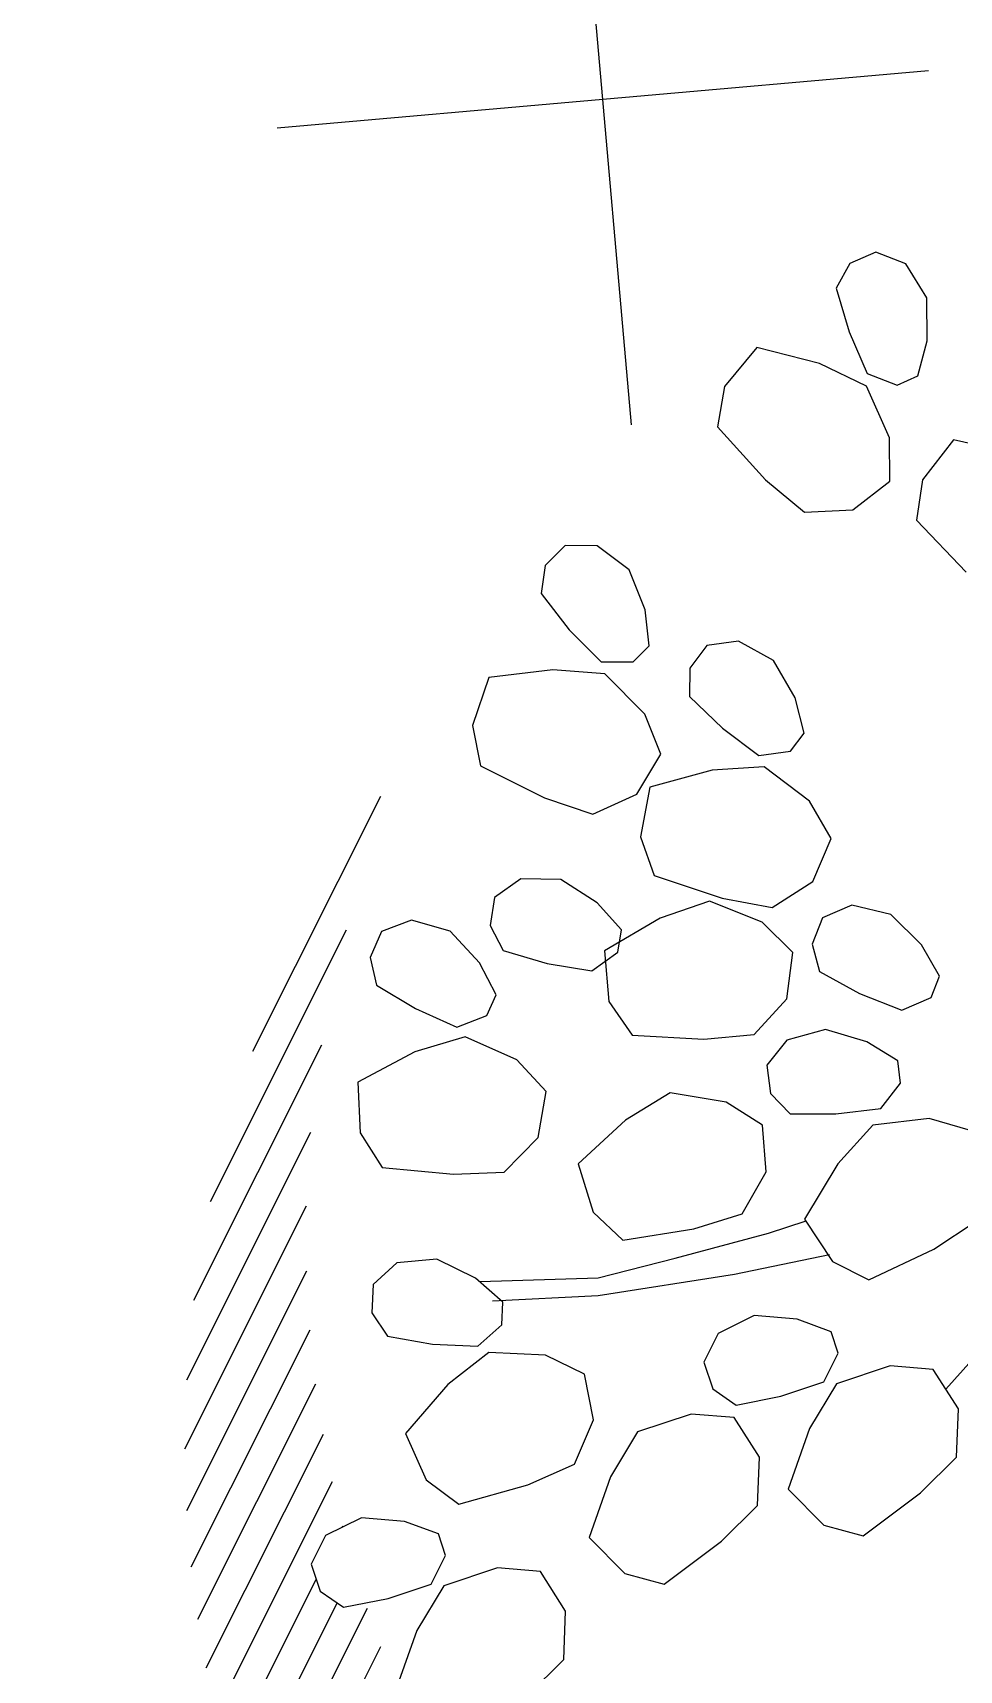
# Model space of a CAD drawing. Extents: x -809667 to 586099, y 3084146 to 3634412.
# Drawn here: x 381290.226 to 381290.811, y 3084300.678 to 3084301.712 of the extents above; entities that cross this region are included whole.
import ezdxf

# ---------------------------------------------------------------- set-up
doc = ezdxf.new("R2010")
doc.units = 0
doc.header["$LTSCALE"] = 0.5
doc.layers.get('0').update_dxf_attribs({"linetype": 'CONTINUOUS'})
doc.layers.add('文字', color=7, linetype='CONTINUOUS')

# ---------------------------------------------------------------- blocks, each defined once
blk = doc.blocks.new('紫薇')
at = {"color": 0}
for p, q in [((101.1993571445346, 461.4550648862496), (111.7120546940714, 470.1906092865393)), ((111.7120546940714, 470.1906092865393), (123.7378280051053, 469.0762572819367)), ((123.7378280051053, 469.0762572819367), (132.6893908167258, 460.9645068934187)), ((97.23307165876031, 444.8306442396715), (101.1993571445346, 461.4550648862496)), ((132.6893908167258, 460.9645068934187), (133.310397490859, 441.4875876819715)), ((149.4774254681543, 432.7072259811684), (172.6849523801357, 447.5486830389127)), ((172.6849523801357, 447.5486830389127), (191.0341188209131, 436.1386971874163)), ((102.8874050360173, 427.31473786477), (97.23307165876031, 444.8306442396715)), ((133.310397490859, 441.4875876819715), (131.5262467656285, 422.2335350187495)), ((191.0341188209131, 436.1386971874163), (199.3166252048686, 420.8066780688241)), ((111.3929303539917, 414.3894763467833), (102.8874050360173, 427.31473786477)), ((133.4853633455932, 417.1971535412595), (149.4774254681543, 432.7072259811684)), ((131.5262467656285, 422.2335350187495), (121.0135495932773, 413.4979946883395)), ((199.3166252048686, 420.8066780688241), (187.0197802558541, 392.8170848013833)), ((121.0135495932773, 413.4979946883395), (111.3929303539917, 414.3894763467833)), ((131.2551751285791, 393.1295897485688), (133.4853633455932, 417.1971535412595)), ((136.9095088820904, 375.613687443547), (131.2551751285791, 393.1295897485688)), ((187.0197802558541, 392.8170848013833), (175.615007343702, 374.454514070414)), ((263.9842554219067, 388.8358236858621), (276.9426965573803, 393.1838518688455)), ((276.9426965573803, 393.1838518688455), (287.7538458323106, 387.8005391834304)), ((254.2803709385917, 374.7668006801978), (263.9842554219067, 388.8358236858621)), ((287.7538458323106, 387.8005391834304), (293.1706273378804, 377.0028797490522)), ((81.91155225690454, 369.4980435194448), (105.5315966336057, 383.6737853558734)), ((105.5315966336057, 383.6737853558734), (123.5489974981174, 371.7468011481687)), ((123.5489974981174, 371.7468011481687), (131.3923153551295, 356.1855323286727)), ((155.7047124383971, 369.0172086553648), (136.9095088820904, 375.613687443547)), ((175.615007343702, 374.454514070414), (155.7047124383971, 369.0172086553648)), ((253.2254045847803, 356.3911236030981), (254.2803709385917, 374.7668006801978)), ((293.1706273378804, 377.0028797490522), (286.7138240663335, 358.6168599827215)), ((131.3923153551295, 356.1855323286727), (118.3047832641751, 328.5568112088367)), ((256.4874277338386, 341.2661260413006), (253.2254045847803, 356.3911236030981)), ((286.7138240663335, 358.6168599827215), (278.0947869978845, 341.3075001528487)), ((298.6172961974517, 344.5892124092206), (325.6190232317895, 350.0449332697317)), ((325.6190232317895, 350.0449332697317), (338.6073490707204, 332.7769548678771)), ((278.1022579669952, 335.9034997513518), (298.6172961974517, 344.5892124092206)), ((265.1363476840779, 336.9594756281003), (256.4874277338386, 341.2661260413006)), ((278.0947869978845, 341.3075001528487), (265.1363476840779, 336.9594756281003)), ((267.3284625420347, 314.2668017921969), (278.1022579669952, 335.9034997513518)), ((208.0656473506242, 318.6739686829969), (219.6648827316239, 331.2262800624594)), ((219.6648827316239, 331.2262800624594), (233.1086224699393, 333.6945603517815)), ((233.1086224699393, 333.6945603517815), (243.0480396812782, 326.8338760109618)), ((338.6073490707204, 332.7769548678771), (340.7919921306893, 315.488286412321)), ((243.0480396812782, 326.8338760109618), (246.8804222354665, 315.3777067093179)), ((204.4179439041764, 300.6331061320379), (208.0656473506242, 318.6739686829969)), ((246.8804222354665, 315.3777067093179), (237.8839038591832, 298.0919122984633)), ((340.7919921306893, 315.488286412321), (319.2145183999091, 293.8309007370844)), ((471.3169694686367, 230.5872365121613), (385.2805523837451, 316.6236535970238)), ((266.2734980098903, 295.8911283733323), (267.3284625420347, 314.2668017921969)), ((205.5042260969058, 285.1985236192122), (204.4179439041764, 300.6331061320379)), ((237.8839038591832, 298.0919122984633), (226.8994977707043, 282.1782527370378)), ((281.4165803836659, 282.9504844425246), (266.2734980098903, 295.8911283733323)), ((319.2145183999091, 293.8309007370844), (301.9465587297454, 280.8281926391646)), ((213.4557603541762, 279.7099758116528), (205.5042260969058, 285.1985236192122)), ((226.8994977707043, 282.1782527370378), (213.4557603541762, 279.7099758116528)), ((226.1412803642452, 276.8277029981837), (247.6799377156422, 282.5193317169324)), ((247.6799377156422, 282.5193317169324), (275.1822440465912, 284.0945457974449)), ((275.1822440465912, 284.0945457974449), (285.593114274554, 265.1606220817193)), ((301.9465587297454, 280.8281926391646), (281.4165803836659, 282.9504844425246)), ((212.410773913376, 256.9356302293018), (226.1412803642452, 276.8277029981837)), ((508.768406164294, 175.458130286861), (417.1259036289557, 267.1006328221993)), ((285.593114274554, 265.1606220817193), (285.3063451256603, 247.7368312841281)), ((312.065494469367, 244.3210423281416), (323.6793823372573, 258.6002604654059)), ((323.6793823372573, 258.6002604654059), (339.7833451582119, 264.3243467537686)), ((339.7833451582119, 264.3243467537686), (352.8342525633052, 260.2622830336913)), ((352.8342525633052, 260.2622830336913), (358.4468504358083, 249.5683712484315)), ((375.4126366330311, 252.7021842142567), (389.5435567433015, 262.3157100630924)), ((389.5435567433015, 262.3157100630924), (403.1976321833208, 261.688996729441)), ((403.1976321833208, 261.688996729441), (411.3340518064797, 252.7637695698068)), ((208.7630727896467, 238.8947710404173), (212.410773913376, 256.9356302293018)), ((367.7908496009186, 235.9484734470025), (375.4126366330311, 252.7021842142567)), ((411.3340518064797, 252.7637695698068), (412.4844856476411, 240.7384848287329)), ((285.3063451256603, 247.7368312841281), (260.8782040560618, 229.3548931153491)), ((358.4468504358083, 249.5683712484315), (356.5163093227893, 237.6434401320294)), ((221.9200410572812, 223.939257168211), (208.7630727896467, 238.8947710404173)), ((305.8545414386317, 230.1495777340606), (312.065494469367, 244.3210423281416)), ((356.5163093227893, 237.6434401320294), (340.5171787068248, 226.5185198700055)), ((412.4844856476411, 240.7384848287329), (399.8218994922936, 225.9264983600006)), ((365.3688162779436, 220.6664545712993), (367.7908496009186, 235.9484734470025)), ((241.9422612730414, 218.9297830453143), (221.9200410572812, 223.939257168211)), ((260.8782040560618, 229.3548931153491), (241.9422612730414, 218.9297830453143)), ((247.8639640295878, 214.3077588537708), (266.3797727078199, 229.8443670878187)), ((266.3797727078199, 229.8443670878187), (288.6566017111763, 229.6178995491937)), ((288.6566017111763, 229.6178995491937), (315.5913088917732, 223.8403826011345)), ((310.3446200117469, 221.5944477813318), (305.8545414386317, 230.1495777340606)), ((315.5913088917732, 223.8403826011345), (320.6060053789988, 202.8229492353275)), ((340.5171787068248, 226.5185198700055), (323.3955237977207, 217.5323821632192)), ((399.8218994922936, 225.9264983600006), (385.5320247961208, 212.8995563192293)), ((528.7108578230254, 137.8380090984283), (442.672246128699, 223.8766207927547)), ((323.3955237977207, 217.5323821632192), (310.3446200117469, 221.5944477813318)), ((371.8779523754492, 213.5262724077329), (365.3688162779436, 220.6664545712993)), ((239.5607820795849, 197.8810886731371), (247.8639640295878, 214.3077588537708)), ((385.5320247961208, 212.8995563192293), (371.8779523754492, 213.5262724077329)), ((194.792738692835, 200.1073300847784), (209.3064284184948, 209.1326053114608)), ((209.3064284184948, 209.1326053114608), (222.9232621947303, 207.9458519080654)), ((222.9232621947303, 207.9458519080654), (230.6863964386284, 198.6941087851301)), ((320.6060053789988, 202.8229492353275), (315.7070285733789, 186.099589866586)), ((365.7244992973283, 191.574101020582), (383.5868411576375, 207.8577771922573)), ((383.5868411576375, 207.8577771922573), (405.8541859053075, 208.5460764477029)), ((405.8541859053075, 208.5460764477029), (433.0033802054822, 203.8792357770726)), ((433.0033802054822, 203.8792357770726), (438.8767200671136, 183.0854009920731)), ((186.4895536117256, 183.6806572759524), (194.792738692835, 200.1073300847784)), ((230.6863964386284, 198.6941087851301), (231.3421619236469, 186.631731624715)), ((248.2786359190941, 179.9709732746705), (239.5607820795849, 197.8810886731371)), ((358.1027152854949, 174.8203930063173), (365.7244992973283, 191.574101020582)), ((542.3458766366239, 106.5253207551723), (458.8688228623068, 190.0023745294893)), ((183.442158613354, 168.5109595200047), (186.4895536117256, 183.6806572759524)), ((231.3421619236469, 186.631731624715), (218.0821452308446, 172.352096172981)), ((315.7070285733789, 186.099589866586), (287.2775516351685, 174.8570559909567)), ((438.8767200671136, 183.0854009920731), (434.6684516519308, 166.1750136753544)), ((266.2543937610462, 169.8291655750945), (248.2786359190941, 179.9709732746705)), ((287.2775516351685, 174.8570559909567), (266.2543937610462, 169.8291655750945)), ((367.5485192909837, 157.283289601095), (358.1027152854949, 174.8203930063173)), ((189.6526663890108, 161.1095645660535), (183.442158613354, 168.5109595200047)), ((218.0821452308446, 172.352096172981), (203.2694970350713, 159.9228085363284)), ((203.2694970350713, 159.9228085363284), (189.6526663890108, 161.1095645660535)), ((221.6271384060383, 151.8350149868056), (236.7752962978557, 162.2902421252802)), ((236.7752962978557, 162.2902421252802), (253.8379055103287, 163.2752036796883)), ((253.8379055103287, 163.2752036796883), (265.2289331573993, 155.7206663088873)), ((434.6684516519308, 166.1750136753544), (406.7245065309107, 153.7747855344787)), ((552.3636828223825, 78.82984503975604), (470.4542362334905, 160.7392916286481)), ((265.2289331573993, 155.7206663088873), (267.6220021685585, 143.8828360671178)), ((286.7502264985815, 146.3588411575183), (308.1522933263332, 157.5915123419836)), ((308.1522933263332, 157.5915123419836), (329.8688590154052, 152.6216861223802)), ((385.925493741408, 147.8880278477445), (367.5485192909837, 157.283289601095)), ((406.7245065309107, 153.7747855344787), (385.925493741408, 147.8880278477445)), ((211.6958820698783, 139.9700879370794), (221.6271384060383, 151.8350149868056)), ((329.8688590154052, 152.6216861223802), (354.9529803600162, 141.2355098845437)), ((213.6103373961523, 130.4998231632635), (211.6958820698783, 139.9700879370794)), ((267.6220021685585, 143.8828360671178), (262.4290296956897, 132.9757737657055)), ((275.136342250742, 132.0796249182895), (286.7502264985815, 146.3588411575183)), ((354.9529803600162, 141.2355098845437), (355.3723150473088, 119.6321804048494)), ((262.4290296956897, 132.9757737657055), (243.9545045047998, 126.7767455941066)), ((559.9319397447689, 53.583918587683), (479.1181107751618, 134.3977475572901)), ((225.0013610366732, 122.9452849822119), (213.6103373961523, 130.4998231632635)), ((243.9545045047998, 126.7767455941066), (225.0013610366732, 122.9452849822119)), ((279.8360852366313, 112.722827016376), (275.136342250742, 132.0796249182895)), ((355.3723150473088, 119.6321804048494), (347.0211542472243, 104.3374481229112)), ((411.7745029758662, 108.823284435086), (424.9337461143732, 121.6923474175856)), ((424.9337461143732, 121.6923474175856), (441.5832427879795, 125.5520161734894)), ((441.5832427879795, 125.5520161734894), (454.0888939863071, 120.0352024314925)), ((454.0888939863071, 120.0352024314925), (458.4517154013738, 108.7734621828422)), ((191.5703791044652, 101.959845087491), (206.7185329897329, 112.4150714175776)), ((206.7185329897329, 112.4150714175776), (230.409960322082, 117.2043967759237)), ((230.409960322082, 117.2043967759237), (249.8656431380659, 106.3515259968117)), ((295.2368620699272, 98.9823682801798), (279.8360852366313, 112.722827016376)), ((249.8656431380659, 106.3515259968117), (270.7571635888889, 88.39595510158688)), ((410.4635670399293, 106.8840592382476), (362.1222278922796, 92.39130537305027)), ((403.9955222029239, 95.44816557783633), (411.7745029758662, 108.823284435086)), ((458.4517154013738, 108.7734621828422), (455.1804291140288, 97.14463347289711)), ((565.6848854924319, 30.15330331039149), (485.6984261458565, 110.139762656996)), ((316.8485969286412, 99.41337341349572), (295.2368620699272, 98.9823682801798)), ((347.0211542472243, 104.3374481229112), (316.8485969286412, 99.41337341349572)), ((362.1222278922796, 92.39130537305027), (328.283290897496, 89.97584442142397)), ((364.5392962796614, 85.1449284395203), (408.0465027391911, 97.2222213530913)), ((407.4857795489952, 86.43877282645553), (403.9955222029239, 95.44816557783633)), ((455.1804291140288, 97.14463347289711), (438.0222124997526, 87.90712115075439)), ((270.7571635888889, 88.39595510158688), (265.1095071006566, 67.53969315532595)), ((287.1931487396359, 87.56038642954081), (270.2736781984568, 87.56038642954081)), ((328.283290897496, 89.97584442142397), (287.1931487396359, 87.56038642954081)), ((306.5296876681969, 75.48309055436403), (364.5392962796614, 85.1449284395203)), ((419.9914269363508, 80.92195760924369), (407.4857795489952, 86.43877282645553)), ((438.0222124997526, 87.90712115075439), (419.9914269363508, 80.92195760924369)), ((570.0132250830065, 8.147294190130197), (490.6842630464525, 87.4762562266842)), ((393.8178164707497, 68.19186627585441), (416.3562965197489, 76.92331996466964)), ((416.3562965197489, 76.92331996466964), (437.3686194894835, 69.52124718669802)), ((265.4395455103368, 70.652174574323), (306.5296876681969, 75.48309055436403)), ((222.4649403057992, 58.91890799347311), (201.5973409255967, 64.55771505925804)), ((265.1095071006566, 67.53969315532595), (252.8091068286449, 55.19583332818002)), ((380.6585771432146, 55.32280477043241), (393.8178164707497, 68.19186627585441)), ((437.3686194894835, 69.52124718669802), (460.9986319243908, 55.3621276775375)), ((573.1781404169888, -12.69529067349504), (494.3909795920481, 66.09187015143107)), ((252.8091068286449, 55.19583332818002), (222.4649403057992, 58.91890799347311)), ((287.1931487396359, 48.91304377559572), (304.1126192798838, 56.1594207091257)), ((304.1126192798838, 56.1594207091257), (321.0320857344195, 53.74396271724254)), ((275.1078149741516, 39.25120885204524), (287.1931487396359, 48.91304377559572)), ((321.0320857344195, 53.74396271724254), (330.7003551982343, 44.08212483394891)), ((383.1313946088776, 35.55772488284856), (380.6585771432146, 55.32280477043241)), ((460.9986319243908, 55.3621276775375), (458.9637587163597, 33.85075912158936)), ((330.7003551982343, 44.08212483394891), (330.7003551982343, 32.00483192037791)), ((575.3645857281517, -32.55940551430103), (497.0361863462022, 45.76899386761943)), ((275.1078149741516, 29.58937392849475), (275.1078149741516, 39.25120885204524)), ((396.8734529344365, 20.15837534051389), (383.1313946088776, 35.55772488284856)), ((284.7760803513229, 19.92753604520112), (275.1078149741516, 29.58937392849475)), ((330.7003551982343, 32.00483192037791), (323.4491541218013, 22.34299699682742)), ((458.9637587163597, 33.85075912158936), (448.9309287946671, 19.60249445308)), ((323.4491541218013, 22.34299699682742), (304.1126192798838, 19.92753604520112)), ((325.8662225101143, 17.51207805331796), (342.7856889637187, 24.75845498684794)), ((342.7856889637187, 24.75845498684794), (366.9563605803996, 24.75845498684794)), ((366.9563605803996, 24.75845498684794), (383.8758311215788, 10.26570112165064)), ((473.3073124270886, 19.92753604520112), (490.2267829682678, 27.17391297686845)), ((490.2267829682678, 27.17391297686845), (507.1462494218722, 24.75845498684794)), ((499.2404003483243, 25.88711033581058), (498.777627275922, 26.34988340822747)), ((507.1462494218722, 24.75845498684794), (516.8145188866183, 15.09661710169166)), ((202.5958042098209, 19.92753604520112), (236.4347412036732, 0.6038632364943624)), ((238.8518095919862, 10.26570112165064), (255.7712760455906, 17.51207805331796)), ((255.7712760455906, 17.51207805331796), (279.9419476632029, 17.51207805331796)), ((279.9419476632029, 17.51207805331796), (296.8614182034507, 3.019324188120663)), ((304.1126192798838, 19.92753604520112), (284.7760803513229, 19.92753604520112)), ((321.0320857344195, -1.811594753526151), (325.8662225101143, 17.51207805331796)), ((418.3944969139993, 18.13414336834103), (396.8734529344365, 20.15837534051389)), ((448.9309287946671, 19.60249445308), (418.3944969139993, 18.13414336834103)), ((461.2219786625355, 10.26570112165064), (473.3073124270886, 19.92753604520112)), ((516.8145188866183, 15.09661710169166), (516.8145188866183, 3.019324188120663)), ((234.0176728162915, -9.057971687056124), (238.8518095919862, 10.26570112165064)), ((383.8758311215788, 10.26570112165064), (400.7952975751832, -11.47342967707664)), ((461.2219786625355, 0.6038661981001496), (461.2219786625355, 10.26570112165064)), ((576.7092722457892, -51.58176156165428), (516.8145188866038, 8.312991797545692)), ((296.8614182034507, 3.019324188120663), (313.7808846579865, -18.71980661060661)), ((470.8902440397069, -9.057971687056124), (461.2219786625355, 0.6038661981001496)), ((516.8145188866183, 3.019324188120663), (509.5633178101853, -6.642510735429823)), ((328.2832868108526, -21.13526460062712), (321.0320857344195, -1.811594753526151)), ((509.5633178101853, -6.642510735429823), (490.2267829682678, -9.057971687056124)), ((577.3166555049538, -69.86681435041828), (511.505070714702, -4.055229560181033)), ((241.2688738927245, -28.38164153229445), (234.0176728162915, -9.057971687056124)), ((400.7952975751832, -11.47342967707664), (391.1270321980119, -30.79710248392075)), ((424.9659732794389, -18.71980661060661), (441.8854397339746, -11.47342967707664)), ((441.8854397339746, -11.47342967707664), (466.0561113506556, -11.47342967707664)), ((466.0561113506556, -11.47342967707664), (482.9755818918347, -25.96618354227394)), ((490.2267829682678, -9.057971687056124), (470.8902440397069, -9.057971687056124)), ((577.2686750931607, -87.49650346831186), (499.9973301359278, -10.22515851107892)), ((313.7808846579865, -18.71980661060661), (304.1126192798838, -38.04347941745073)), ((420.1318365037441, -38.04347941745073), (424.9659732794389, -18.71980661060661)), ((347.6198257394135, -30.79710248392075), (328.2832868108526, -21.13526460062712)), ((482.9755818918347, -25.96618354227394), (499.8950483454391, -47.70531434100121)), ((576.6309971970768, -104.5364951019001), (499.6405828895367, -27.54608079436002)), ((260.6054128212854, -38.04347941745073), (241.2688738927245, -28.38164153229445)), ((376.6246300451458, -40.45893740747124), (347.6198257394135, -30.79710248392075)), ((391.1270321980119, -30.79710248392075), (376.6246300451458, -40.45893740747124)), ((289.6102171270177, -47.70531434100121), (260.6054128212854, -38.04347941745073)), ((304.1126192798838, -38.04347941745073), (289.6102171270177, -47.70531434100121)), ((427.3830375801772, -57.3671492645517), (420.1318365037441, -38.04347941745073)), ((446.7195765087381, -67.02898714784533), (427.3830375801772, -57.3671492645517))]:
    blk.add_line(p, q, dxfattribs=at)
blk = doc.blocks.new('123213')
at = {"layer": '文字', "linetype": 'Continuous'}
h = blk.add_hatch(dxfattribs=at)
h.set_pattern_fill('CROSS', color=8, scale=0.5200298169371408, angle=95.03494910525421)
h.set_pattern_definition([(95.03494910525414, (381885.7317007091, 3087160.027476753), (-0.8948146622980129, 0.7499090096577075), [0.4127736671938554, -1.238321001581566]), (185.0349491052542, (381885.9191779615, 3087160.251180418), (-0.7499090096577075, -0.8948146622980129), [0.4127736671938553, -1.238321001581566])])
h.paths.add_polyline_path([(381879.9012123861, 3087159.513791254), (381885.3270816387, 3087162.077454294), (381884.3019513099, 3087164.238648989), (381878.8778916366, 3087161.675997144)])
at = {"layer": '文字', "color": 8, "linetype": 'Continuous', "xscale": -0.00148055020779717, "yscale": 0.00148055020779717, "zscale": 0.00148055020779717, "rotation": 18.39408185160881}
blk.add_blockref('紫薇', (381884.9844488137, 3087162.634738619), dxfattribs=at)

msp = doc.modelspace()

# ---------------------------------------------------------------- block references
at = {"layer": '文字', "color": 8}
msp.add_blockref('123213', (-593.8496636126656, -2861.669633126352), dxfattribs=at)

doc.saveas('drawing.dxf')
